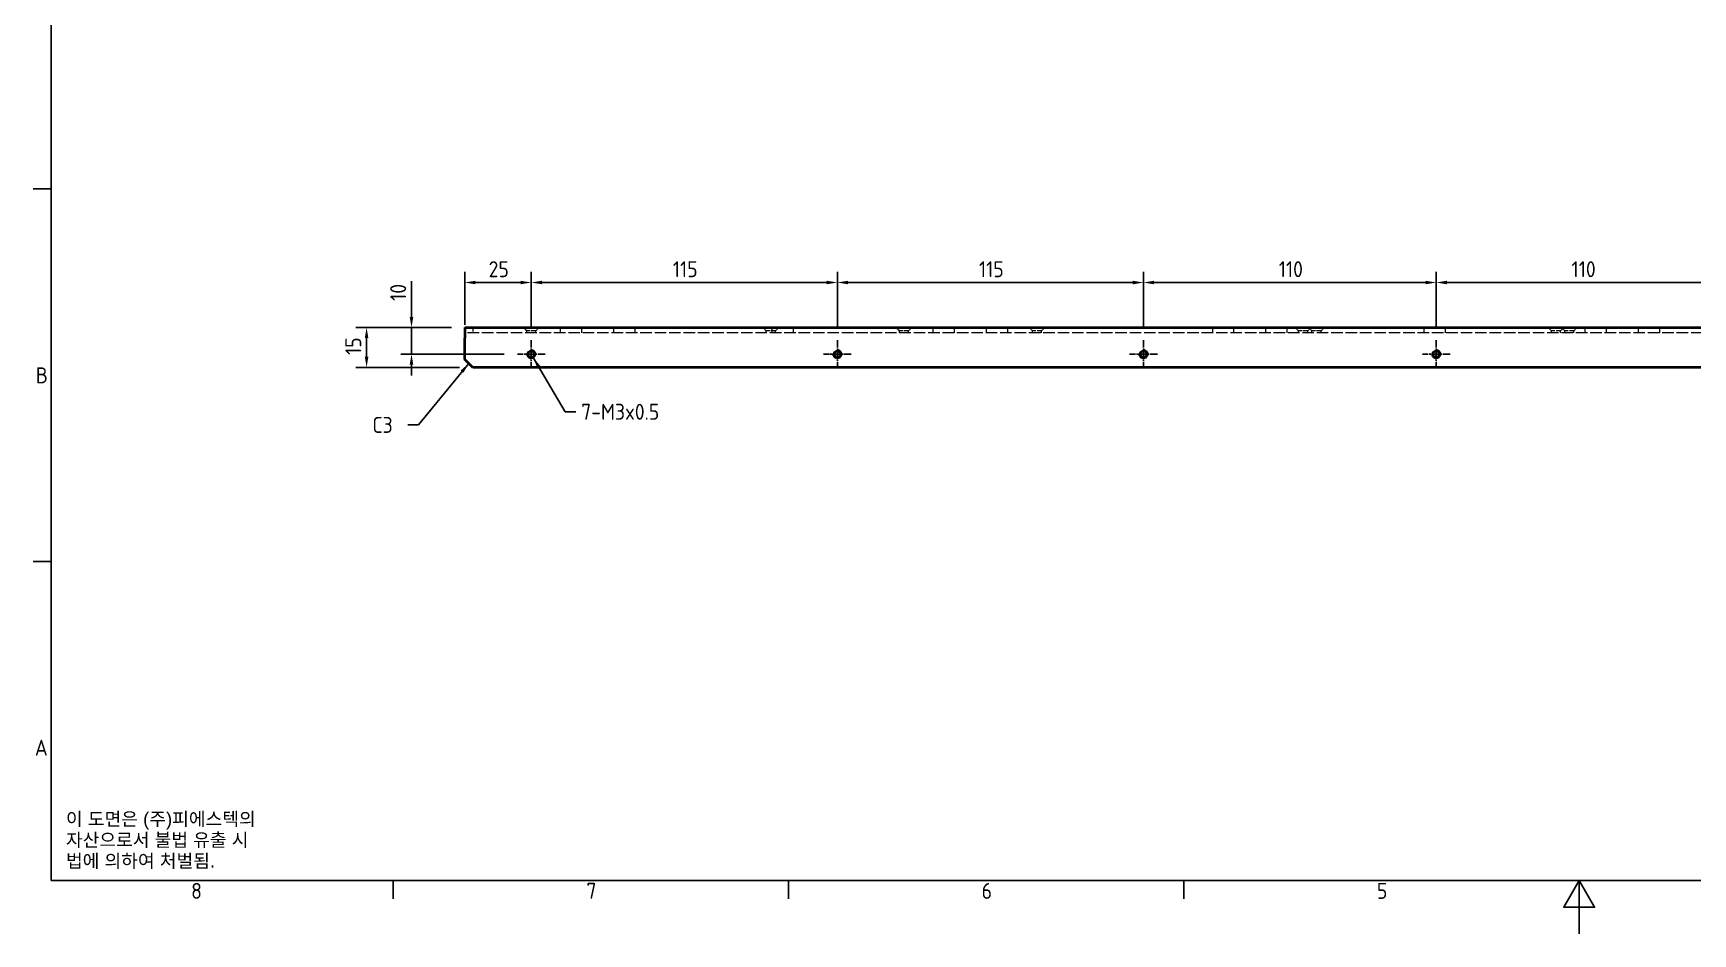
# Model space of a CAD drawing. Header units: millimetres. Extents: x 0 to 1188, y 0 to 840.
# Drawn here: x 13 to 637, y 0 to 339 of the extents above; entities that cross this region are included whole.
import ezdxf

# ---------------------------------------------------------------- set-up
doc = ezdxf.new("R2010")
doc.units = ezdxf.units.MM
doc.header["$LTSCALE"] = 2
doc.linetypes.add('CHAIN', pattern=[0.3543, 0.2362, -0.0295, 0.0591, -0.0295])
doc.linetypes.add('DASHED', pattern=[0.2067, 0.1654, -0.0413])
doc.layers.get('0').update_dxf_attribs({"color": 3, "lineweight": 25})
for name, color, linetype, lineweight in [('가려진 것(ISO)', 2, 'DASHED', 18), ('가시적인 것(ISO)', 3, 'Continuous', 40), ('가시적인 좁은 것(ISO)', 3, 'Continuous', 35), ('경계(ISO)', 7, 'Continuous', 25), ('기호(ISO)', 5, 'Continuous', 25), ('중심 표식(ISO)', 1, 'Continuous', 25), ('치수(ISO)', 2, 'Continuous', 25)]:
    doc.layers.add(name, color=color, linetype=linetype, lineweight=lineweight)
doc.styles.add('문자 텍스트_PSTEK_POSCO', font='isocp.shx')
doc.styles.add('치수 텍스트_PSTEK_POSCO', font='isocp.shx')
doc.dimstyles.new('치수_PSTEK_POSCO', dxfattribs={"dimscale": 2, "dimtxt": 3, "dimasz": 2, "dimexe": 2, "dimexo": 2.5, "dimgap": 1, "dimtad": 1, "dimrnd": 1e-08, "dimdsep": 46, "dimtxsty": '치수 텍스트_PSTEK_POSCO', "dimcen": 0.09, "dimdle": 10, "dimclrd": 7, "dimclre": 7, "dimclrt": 2, "dimadec": 1, "dimazin": 2, "dimtfac": 1, "dimtmove": 0, "dimatfit": 3, "dimfxl": 0, "dimtolj": 1, "dimlwd": -1, "dimlwe": -1, "dimarcsym": 0})
doc.dimstyles.new('치수_PSTEK_POSCO$7', dxfattribs={"dimscale": 2, "dimtxt": 3, "dimasz": 2, "dimexe": 2, "dimexo": 2.5, "dimgap": 1, "dimtad": 1, "dimrnd": 1e-08, "dimdsep": 46, "dimtxsty": '치수 텍스트_PSTEK_POSCO', "dimcen": 0.09, "dimdle": 10, "dimclrd": 7, "dimclre": 7, "dimclrt": 2, "dimadec": 1, "dimazin": 2, "dimtfac": 1, "dimtmove": 0, "dimatfit": 3, "dimfxl": 0, "dimtolj": 1, "dimlwd": -1, "dimlwe": -1, "dimarcsym": 0})

# ---------------------------------------------------------------- blocks, each defined once
blk = doc.blocks.new('경계 Default Border')
at = {"layer": '경계(ISO)'}
for p, q in [((10, 140), (6.6, 140)), ((10, 70), (6.6, 70)), ((74.25, 10), (74.25, 6.6)), ((148.5, 10), (148.5, 6.6)), ((222.75, 10), (222.75, 6.6))]:
    blk.add_line(p, q, dxfattribs=at)
at = {"layer": '경계(ISO)', "flags": 128}
for points in [[(10, 10), (10, 410), (584, 410), (584, 10), (10, 10)], [(297, 0), (297, 10), (294.11, 5), (299.89, 5), (297, 10)]]:
    blk.add_lwpolyline(points, dxfattribs=at)
at = {"layer": '경계(ISO)', "color": 2, "char_height": 3, "attachment_point": 7, "style": '문자 텍스트_PSTEK_POSCO'}
for s, insert in [('B', (7.08, 103.47)), ('A', (6.91, 33.49)), ('8', (36.27, 6.57)), ('7', (110.52, 6.59)), ('6', (184.77, 6.57)), ('5', (259.02, 6.57))]:
    blk.add_mtext(s, dxfattribs=dict(at, insert=insert))
blk = doc.blocks.new('*D43')
at = {"layer": 'Defpoints', "color": 0, "transparency": 16777216}
for p in [(200.33, 244.83), (175.33, 223.92), (200.33, 223.15)]:
    blk.add_point(p, dxfattribs=at)
at = {"layer": '치수(ISO)', "color": 7, "transparency": 16777216}
for p, q in [((175.33, 228.92), (175.33, 248.83)), ((179.33, 244.83), (196.33, 244.83)), ((200.33, 228.15), (200.33, 248.83))]:
    blk.add_line(p, q, dxfattribs=at)
for points in [[(179.33, 245.49), (179.33, 244.16), (175.33, 244.83)], [(196.33, 245.49), (196.33, 244.16), (200.33, 244.83)]]:
    blk.add_solid(points, dxfattribs=at)
at = {"layer": '치수(ISO)', "color": 2, "transparency": 16777216, "insert": (184.31, 249.83), "char_height": 6, "attachment_point": 4, "style": '치수 텍스트_PSTEK_POSCO'}
blk.add_mtext('\\A1;25', dxfattribs=at)
blk = doc.blocks.new('*D44')
at = {"layer": 'Defpoints', "color": 0, "transparency": 16777216}
for p in [(315.33, 244.83), (200.33, 223.15), (315.33, 223.15)]:
    blk.add_point(p, dxfattribs=at)
at = {"layer": '치수(ISO)', "color": 7, "transparency": 16777216}
for p, q in [((200.33, 228.15), (200.33, 248.83)), ((204.33, 244.83), (311.33, 244.83)), ((315.33, 228.15), (315.33, 248.83))]:
    blk.add_line(p, q, dxfattribs=at)
for points in [[(204.33, 245.49), (204.33, 244.16), (200.33, 244.83)], [(311.33, 245.49), (311.33, 244.16), (315.33, 244.83)]]:
    blk.add_solid(points, dxfattribs=at)
at = {"layer": '치수(ISO)', "color": 2, "transparency": 16777216, "insert": (253.52, 249.83), "char_height": 6, "attachment_point": 4, "style": '치수 텍스트_PSTEK_POSCO'}
blk.add_mtext('\\A1;115', dxfattribs=at)
blk = doc.blocks.new('*D45')
at = {"layer": 'Defpoints', "color": 0, "transparency": 16777216}
for p in [(430.33, 244.83), (315.33, 223.15), (430.33, 223.15)]:
    blk.add_point(p, dxfattribs=at)
at = {"layer": '치수(ISO)', "color": 7, "transparency": 16777216}
for p, q in [((315.33, 228.15), (315.33, 248.83)), ((319.33, 244.83), (426.33, 244.83)), ((430.33, 228.15), (430.33, 248.83))]:
    blk.add_line(p, q, dxfattribs=at)
for points in [[(319.33, 245.49), (319.33, 244.16), (315.33, 244.83)], [(426.33, 245.49), (426.33, 244.16), (430.33, 244.83)]]:
    blk.add_solid(points, dxfattribs=at)
at = {"layer": '치수(ISO)', "color": 2, "transparency": 16777216, "insert": (368.52, 249.83), "char_height": 6, "attachment_point": 4, "style": '치수 텍스트_PSTEK_POSCO'}
blk.add_mtext('\\A1;115', dxfattribs=at)
blk = doc.blocks.new('*D46')
at = {"layer": 'Defpoints', "color": 0, "transparency": 16777216}
for p in [(540.33, 244.83), (430.33, 223.15), (540.33, 223.15)]:
    blk.add_point(p, dxfattribs=at)
at = {"layer": '치수(ISO)', "color": 7, "transparency": 16777216}
for p, q in [((430.33, 228.15), (430.33, 248.83)), ((434.33, 244.83), (536.33, 244.83)), ((540.33, 228.15), (540.33, 248.83))]:
    blk.add_line(p, q, dxfattribs=at)
for points in [[(434.33, 245.49), (434.33, 244.16), (430.33, 244.83)], [(536.33, 245.49), (536.33, 244.16), (540.33, 244.83)]]:
    blk.add_solid(points, dxfattribs=at)
at = {"layer": '치수(ISO)', "color": 2, "transparency": 16777216, "insert": (481.15, 249.83), "char_height": 6, "attachment_point": 4, "style": '치수 텍스트_PSTEK_POSCO'}
blk.add_mtext('\\A1;110', dxfattribs=at)
blk = doc.blocks.new('*D47')
at = {"layer": 'Defpoints', "color": 0, "transparency": 16777216}
for p in [(650.33, 244.83), (540.33, 223.15), (650.33, 223.15)]:
    blk.add_point(p, dxfattribs=at)
at = {"layer": '치수(ISO)', "color": 7, "transparency": 16777216}
for p, q in [((540.33, 228.15), (540.33, 248.83)), ((544.33, 244.83), (646.33, 244.83)), ((650.33, 228.15), (650.33, 248.83))]:
    blk.add_line(p, q, dxfattribs=at)
for points in [[(544.33, 245.49), (544.33, 244.16), (540.33, 244.83)], [(646.33, 245.49), (646.33, 244.16), (650.33, 244.83)]]:
    blk.add_solid(points, dxfattribs=at)
at = {"layer": '치수(ISO)', "color": 2, "transparency": 16777216, "insert": (591.15, 249.83), "char_height": 6, "attachment_point": 4, "style": '치수 텍스트_PSTEK_POSCO'}
blk.add_mtext('\\A1;110', dxfattribs=at)
blk = doc.blocks.new('*D51')
at = {"layer": 'Defpoints', "color": 0, "transparency": 16777216}
for p in [(155.33, 227.92), (175.33, 227.92), (195.1, 217.92)]:
    blk.add_point(p, dxfattribs=at)
at = {"layer": '치수(ISO)', "color": 7, "transparency": 16777216}
for p, q in [((155.33, 231.92), (155.33, 245.33)), ((170.33, 227.92), (151.33, 227.92)), ((155.33, 217.92), (155.33, 227.92)), ((190.1, 217.92), (151.33, 217.92)), ((155.33, 213.92), (155.33, 209.92))]:
    blk.add_line(p, q, dxfattribs=at)
for points in [[(154.66, 231.92), (156, 231.92), (155.33, 227.92)], [(154.66, 213.92), (156, 213.92), (155.33, 217.92)]]:
    blk.add_solid(points, dxfattribs=at)
at = {"layer": '치수(ISO)', "color": 2, "transparency": 16777216, "insert": (150.33, 237.92), "char_height": 6, "attachment_point": 4, "rotation": 90, "style": '치수 텍스트_PSTEK_POSCO'}
blk.add_mtext('\\A1;10', dxfattribs=at)
blk = doc.blocks.new('*D52')
at = {"layer": 'Defpoints', "color": 0, "transparency": 16777216}
for p in [(175.33, 227.92), (138.46, 212.92), (178.33, 212.92)]:
    blk.add_point(p, dxfattribs=at)
at = {"layer": '치수(ISO)', "color": 7, "transparency": 16777216}
for p, q in [((170.33, 227.92), (134.46, 227.92)), ((138.46, 223.92), (138.46, 216.92)), ((173.33, 212.92), (134.46, 212.92))]:
    blk.add_line(p, q, dxfattribs=at)
for points in [[(137.79, 223.92), (139.12, 223.92), (138.46, 227.92)], [(137.79, 216.92), (139.12, 216.92), (138.46, 212.92)]]:
    blk.add_solid(points, dxfattribs=at)
at = {"layer": '치수(ISO)', "color": 2, "transparency": 16777216, "insert": (133.46, 217.6), "char_height": 6, "attachment_point": 4, "rotation": 90, "style": '치수 텍스트_PSTEK_POSCO'}
blk.add_mtext('\\A1;15', dxfattribs=at)

msp = doc.modelspace()

# ---------------------------------------------------------------- linework, layer by layer
at = {"layer": '가려진 것(ISO)', "ltscale": 13.080328}
msp.add_line((905.328, 225.922), (175.328, 225.922), dxfattribs=at)
at = {"layer": '가려진 것(ISO)', "ltscale": 1.904597}
for p, q in [((178.328, 227.922), (178.328, 225.922)), ((211.328, 225.922), (211.328, 227.922)), ((219.328, 225.922), (219.328, 227.922)), ((231.328, 225.922), (231.328, 227.922)), ((239.328, 225.922), (239.328, 227.922)), ((290.828, 225.922), (290.828, 227.922)), ((298.828, 225.922), (298.828, 227.922)), ((351.328, 225.922), (351.328, 227.922)), ((359.328, 225.922), (359.328, 227.922)), ((371.328, 225.922), (371.328, 227.922)), ((379.328, 225.922), (379.328, 227.922)), ((456.328, 225.922), (456.328, 227.922)), ((464.328, 225.922), (464.328, 227.922)), ((476.328, 225.922), (476.328, 227.922)), ((484.328, 225.922), (484.328, 227.922)), ((535.828, 225.922), (535.828, 227.922)), ((543.828, 225.922), (543.828, 227.922)), ((596.328, 225.922), (596.328, 227.922)), ((604.328, 225.922), (604.328, 227.922)), ((616.328, 225.922), (616.328, 227.922)), ((624.328, 225.922), (624.328, 227.922))]:
    msp.add_line(p, q, dxfattribs=at)
at = {"layer": '가려진 것(ISO)', "ltscale": 1.750771}
for p, q in [((198.628, 226.622), (197.328, 227.922)), ((202.028, 226.622), (203.328, 227.922)), ((288.628, 226.622), (287.328, 227.922)), ((292.028, 226.622), (293.328, 227.922)), ((338.628, 226.622), (337.328, 227.922)), ((342.028, 226.622), (343.328, 227.922)), ((388.628, 226.622), (387.328, 227.922)), ((392.028, 226.622), (393.328, 227.922)), ((488.628, 226.622), (487.328, 227.922)), ((492.028, 226.622), (493.328, 227.922)), ((493.628, 226.622), (492.328, 227.922)), ((497.028, 226.622), (498.328, 227.922)), ((583.628, 226.622), (582.328, 227.922)), ((587.028, 226.622), (588.328, 227.922)), ((588.628, 226.622), (587.328, 227.922)), ((592.028, 226.622), (593.328, 227.922))]:
    msp.add_line(p, q, dxfattribs=at)
at = {"layer": '가려진 것(ISO)', "ltscale": 5.086114}
for p, q in [((202.028, 226.622), (198.628, 226.622)), ((292.028, 226.622), (288.628, 226.622)), ((342.028, 226.622), (338.628, 226.622)), ((392.028, 226.622), (388.628, 226.622)), ((492.028, 226.622), (488.628, 226.622)), ((497.028, 226.622), (493.628, 226.622)), ((587.028, 226.622), (583.628, 226.622)), ((592.028, 226.622), (588.628, 226.622))]:
    msp.add_line(p, q, dxfattribs=at)
at = {"layer": '가려진 것(ISO)', "ltscale": 0.666544}
for p, q in [((198.628, 225.922), (198.628, 226.622)), ((202.028, 225.922), (202.028, 226.622)), ((288.628, 225.922), (288.628, 226.622)), ((292.028, 225.922), (292.028, 226.622)), ((338.628, 225.922), (338.628, 226.622)), ((342.028, 225.922), (342.028, 226.622)), ((388.628, 225.922), (388.628, 226.622)), ((392.028, 225.922), (392.028, 226.622)), ((488.628, 225.922), (488.628, 226.622)), ((492.028, 225.922), (492.028, 226.622)), ((493.628, 225.922), (493.628, 226.622)), ((497.028, 225.922), (497.028, 226.622)), ((583.628, 225.922), (583.628, 226.622)), ((587.028, 225.922), (587.028, 226.622)), ((588.628, 225.922), (588.628, 226.622)), ((592.028, 225.922), (592.028, 226.622))]:
    msp.add_line(p, q, dxfattribs=at)
at = {"layer": '가시적인 것(ISO)'}
for p, q in [((175.328, 227.922), (905.328, 227.922)), ((175.328, 227.922), (175.328, 223.922)), ((175.328, 215.922), (175.328, 223.922)), ((178.328, 212.922), (175.328, 215.922)), ((902.328, 212.922), (178.328, 212.922))]:
    msp.add_line(p, q, dxfattribs=at)
for centre in [(200.328, 217.922), (315.328, 217.922), (430.328, 217.922), (540.328, 217.922)]:
    msp.add_circle(centre, 1.23, dxfattribs=at)
at = {"layer": '가시적인 좁은 것(ISO)'}
for centre in [(200.328, 217.922), (315.328, 217.922), (430.328, 217.922), (540.328, 217.922)]:
    msp.add_arc(centre, 1.5, 170, 80, dxfattribs=at)
at = {"layer": '중심 표식(ISO)', "linetype": 'CHAIN', "ltscale": 5.810959}
for p, q in [((200.328, 223.151), (200.328, 212.692)), ((315.328, 223.151), (315.328, 212.692)), ((430.328, 223.151), (430.328, 212.692)), ((540.328, 223.151), (540.328, 212.692)), ((205.558, 217.922), (195.099, 217.922)), ((320.558, 217.922), (310.099, 217.922)), ((435.558, 217.922), (425.099, 217.922)), ((545.558, 217.922), (535.099, 217.922))]:
    msp.add_line(p, q, dxfattribs=at)

# ---------------------------------------------------------------- block references
at = {"xscale": 2, "yscale": 2, "zscale": 2}
msp.add_blockref('경계 Default Border', (0, 0), dxfattribs=at)

# ---------------------------------------------------------------- texts
at = {"layer": '기호(ISO)', "color": 2, "insert": (140.621, 191.292), "char_height": 6, "attachment_point": 4, "style": '치수 텍스트_PSTEK_POSCO'}
msp.add_mtext('{C3}', dxfattribs=at)
at = {"layer": '기호(ISO)', "color": 2, "attachment_point": 4}
for s, insert, char_height, width, line_spacing_factor, style in [('{7-M3x0.5}', (219.064, 196.242), 6, 36.37445, 0.525, '치수 텍스트_PSTEK_POSCO'), ('{\\fArial|b0|i0;\\H5.0000;이 도면은 (주)피에스텍의\\P자산으로서 불법 유출 시 \\P법에 의하여 처벌됨.}', (25.51, 35.029), 5, 78.61221, 0.944221, '문자 텍스트_PSTEK_POSCO')]:
    msp.add_mtext(s, dxfattribs=dict(at, insert=insert, char_height=char_height, width=width, line_spacing_factor=line_spacing_factor, style=style))

# ---------------------------------------------------------------- dimensions: what is measured, and where the dimension line sits
at = {"layer": '치수(ISO)', "color": 7}
for base, p1, p2, angle, override, picture, middle in [((200.328, 244.825), (175.328, 223.922), (200.328, 223.151), 180, {"dimdec": 2, "dimtp": 0, "dimtm": 0, "dimtdec": 2, "dimtofl": 0, "dimatfit": 1}, '*D43', (187.808, 244.825)), ((315.328, 244.825), (200.328, 223.151), (315.328, 223.151), 180, {"dimdec": 2, "dimtp": 0, "dimtm": 0, "dimtdec": 2, "dimtofl": 0, "dimatfit": 1}, '*D44', (257.848, 244.825)), ((430.328, 244.825), (315.328, 223.151), (430.328, 223.151), 180, {"dimdec": 2, "dimtp": 0, "dimtm": 0, "dimtdec": 2, "dimtofl": 0, "dimatfit": 1}, '*D45', (372.848, 244.825)), ((540.328, 244.825), (430.328, 223.151), (540.328, 223.151), 180, {"dimdec": 2, "dimtp": 0, "dimtm": 0, "dimtdec": 2, "dimtofl": 0, "dimatfit": 1}, '*D46', (485.348, 244.825)), ((650.328, 244.825), (540.328, 223.151), (650.328, 223.151), 180, {"dimdec": 2, "dimtp": 0, "dimtm": 0, "dimtdec": 2, "dimtofl": 0, "dimatfit": 1}, '*D47', (595.348, 244.825)), ((155.328, 227.922), (195.099, 217.922), (175.328, 227.922), 90, {"dimdec": 2, "dimtp": 0, "dimtm": 0, "dimtdec": 2, "dimtofl": 1, "dimatfit": 1}, '*D51', (155.328, 240.624)), ((138.457, 212.922), (175.328, 227.922), (178.328, 212.922), 270, {"dimdec": 2, "dimtp": 0, "dimtm": 0, "dimtdec": 2, "dimtofl": 0, "dimatfit": 1}, '*D52', (138.457, 220.422))]:
    dim = msp.add_linear_dim(base=base, p1=p1, p2=p2, angle=angle, dimstyle='치수_PSTEK_POSCO', override=override, dxfattribs=at)
    dim.commit()
    dim.dimension.update_dxf_attribs({"geometry": picture, "text_midpoint": middle, "dimtype": 160})

# ---------------------------------------------------------------- leaders
at = {"layer": '기호(ISO)', "color": 7, "annotation_type": 0, "has_hookline": 1}
for points, hookline_direction, text_width in [([(176.828, 214.422), (157.961, 191.292), (153.961, 191.292)], 1, 7.128), ([(201.078, 216.622), (213.064, 196.242), (217.064, 196.242)], 0, 30.849)]:
    msp.add_leader(points, dimstyle='치수_PSTEK_POSCO$7', override={"dimtad": 0}, dxfattribs=dict(at, hookline_direction=hookline_direction, text_width=text_width))

doc.saveas('drawing.dxf')
